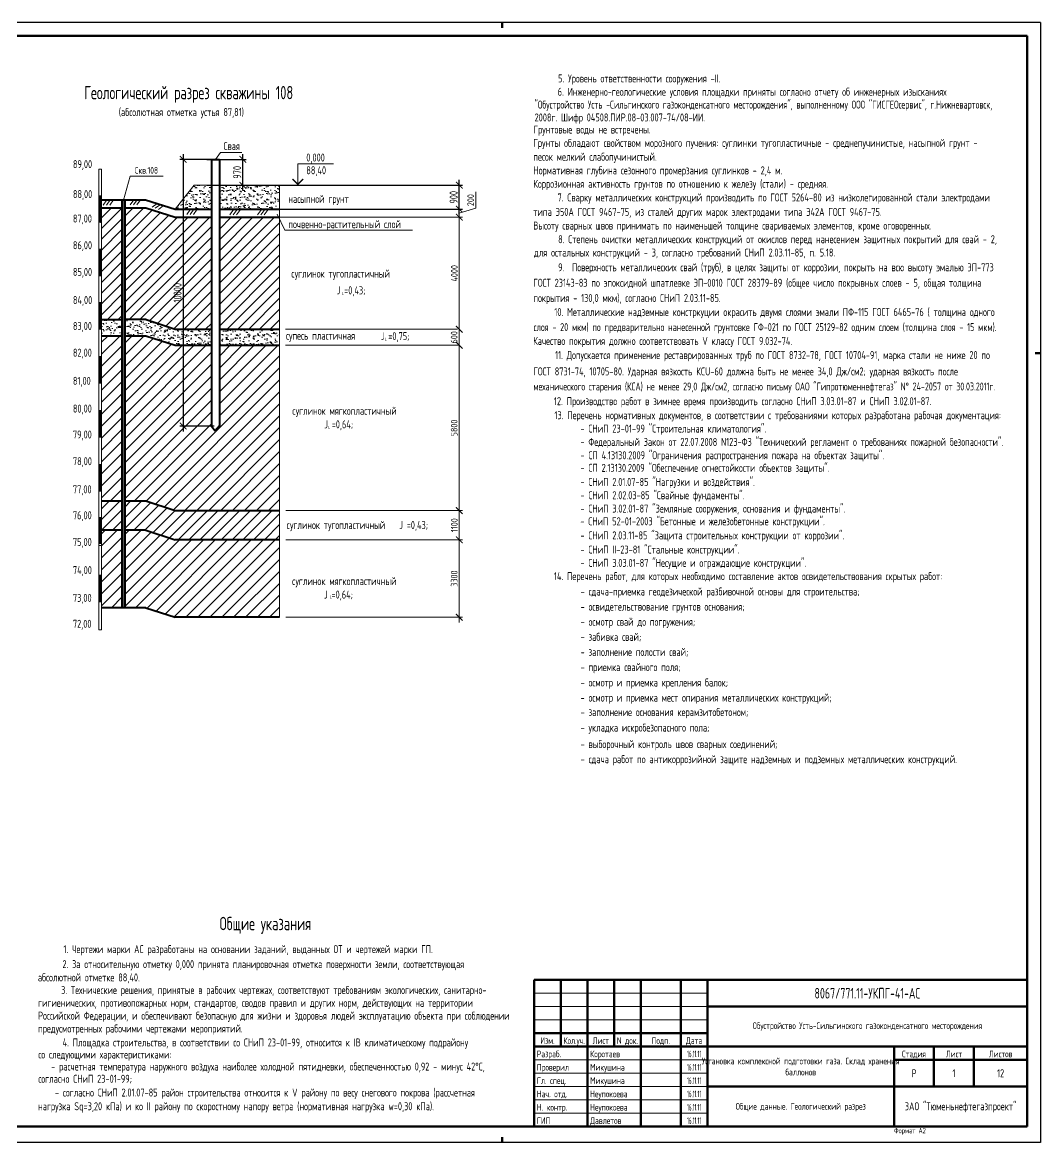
# Paper-space layout '1' of a CAD drawing. Header units: millimetres. Extents: x 0 to 594, y 0 to 420.
# Drawn here: x 212 to 594, y 0 to 420 of the extents above; entities that cross this region are included whole.
import ezdxf
from ezdxf.enums import TextEntityAlignment as Align

# ---------------------------------------------------------------- set-up
doc = ezdxf.new("R2010")
doc.units = ezdxf.units.MM
doc.layers.add('SET', color=7, linetype='Continuous')
doc.layers.add('ОБЩИЕ ДАННЫЕ', color=7, linetype='Continuous')
for name, color, linetype, lineweight in [('АС Номера свай', 22, 'Continuous', 20), ('АС-Осн. надпись-А', 7, 'Continuous', 50), ('АС_Оформление', 7, 'Continuous', 20), ('АС_Сваи', 7, 'Continuous', 20), ('По умолчанию', 7, 'Continuous', 0)]:
    doc.layers.add(name, color=color, linetype=linetype, lineweight=lineweight)
doc.styles.add('GOST 2.304', font='CS_Gost2304.shx')
doc.styles.add('Header', font='simplex.shx', dxfattribs={"width": 0.65})
doc.styles.add('Header Title', font='simplex.shx', dxfattribs={"width": 0.65, "height": 3})
doc.styles.get("Standard").update_dxf_attribs({"font": 'txt.shx'})
doc.dimstyles.new('SPDS', dxfattribs={"dimscale": 100, "dimtxt": 3, "dimasz": 2.5, "dimexe": 1.25, "dimexo": 0.625, "dimtad": 1, "dimdec": 0, "dimrnd": 0.001, "dimtxsty": 'Header Title', "dimblk": 'ARCHTICK', "dimcen": 2.5, "dimdle": 2, "dimadec": 0, "dimazin": 2, "dimtfac": 0.75, "dimtdec": 0, "dimtmove": 1, "dimatfit": 3, "dimfxl": 1, "dimtolj": 1, "dimarcsym": 0})

# ---------------------------------------------------------------- blocks, each defined once
blk = doc.blocks.new('_ArchTick')
at = {"color": 0, "linetype": 'ByBlock', "const_width": 0.15}
blk.add_lwpolyline([(-0.5, -0.5), (0.5, 0.5)], dxfattribs=at)
blk = doc.blocks.new('*D144')
at = {"layer": 'Defpoints', "color": 0, "ltscale": 100, "transparency": 16777216}
for p in [(281.41, 358.94), (375.91, 358.94), (289.96, 349.94)]:
    blk.add_point(p, dxfattribs=at)
at = {"layer": 'АС_Сваи', "color": 0, "lineweight": -2, "ltscale": 100, "transparency": 16777216}
for p, q in [((282.04, 358.94), (377.16, 358.94)), ((375.91, 347.94), (375.91, 360.94)), ((290.58, 349.94), (377.16, 349.94))]:
    blk.add_line(p, q, dxfattribs=at)
at = {"layer": 'АС_Сваи', "color": 0, "lineweight": -2, "ltscale": 100, "transparency": 16777216, "xscale": 2.5, "yscale": 2.5, "zscale": 2.5}
for p, rotation in [((375.91, 358.94), 90), ((375.91, 349.94), 270)]:
    blk.add_blockref('_ArchTick', p, dxfattribs=dict(at, rotation=rotation))
at = {"layer": 'АС_Сваи', "color": 0, "ltscale": 100, "transparency": 16777216, "insert": (373.78, 354.44), "char_height": 3, "attachment_point": 5, "rotation": 90, "style": 'Header Title'}
blk.add_mtext('\\A1;900', dxfattribs=at)
blk = doc.blocks.new('*D145')
at = {"layer": 'Defpoints', "color": 0, "ltscale": 100, "transparency": 16777216}
for p in [(280.55, 368.64), (294.7, 368.64), (280.55, 358.94)]:
    blk.add_point(p, dxfattribs=at)
at = {"layer": 'АС_Сваи', "color": 0, "lineweight": -2, "ltscale": 100, "transparency": 16777216}
for p, q in [((294.7, 356.94), (294.7, 370.64)), ((281.17, 368.64), (295.95, 368.64)), ((281.17, 358.94), (295.95, 358.94))]:
    blk.add_line(p, q, dxfattribs=at)
at = {"layer": 'АС_Сваи', "color": 0, "lineweight": -2, "ltscale": 100, "transparency": 16777216, "xscale": 2.5, "yscale": 2.5, "zscale": 2.5}
for p, rotation in [((294.7, 368.64), 90), ((294.7, 358.94), 270)]:
    blk.add_blockref('_ArchTick', p, dxfattribs=dict(at, rotation=rotation))
at = {"layer": 'АС_Сваи', "color": 0, "ltscale": 100, "transparency": 16777216, "insert": (292.58, 363.79), "char_height": 3, "attachment_point": 5, "rotation": 90, "style": 'Header Title'}
blk.add_mtext('\\A1;970', dxfattribs=at)
blk = doc.blocks.new('*D146')
at = {"layer": 'Defpoints', "color": 0, "ltscale": 100, "transparency": 16777216}
for p in [(284.5, 368.64), (272.32, 268.64), (284.5, 268.64)]:
    blk.add_point(p, dxfattribs=at)
at = {"layer": 'АС_Сваи', "color": 0, "lineweight": -2, "ltscale": 100, "transparency": 16777216}
for p, q in [((272.32, 370.64), (272.32, 266.64)), ((283.88, 368.64), (271.07, 368.64)), ((283.88, 268.64), (271.07, 268.64))]:
    blk.add_line(p, q, dxfattribs=at)
at = {"layer": 'АС_Сваи', "color": 0, "lineweight": -2, "ltscale": 100, "transparency": 16777216, "xscale": 2.5, "yscale": 2.5, "zscale": 2.5}
for p, rotation in [((272.32, 368.64), 90), ((272.32, 268.64), 270)]:
    blk.add_blockref('_ArchTick', p, dxfattribs=dict(at, rotation=rotation))
at = {"layer": 'АС_Сваи', "color": 0, "ltscale": 100, "transparency": 16777216, "insert": (270.2, 318.64), "char_height": 3, "attachment_point": 5, "rotation": 90, "style": 'Header Title'}
blk.add_mtext('\\A1;10000', dxfattribs=at)
blk = doc.blocks.new('A2H')
at = {"color": 7, "lineweight": -3}
for p, q in [((594, 420), (0, 420)), ((594, 420), (594, 0)), ((594, 0), (0, 0))]:
    blk.add_line(p, q, dxfattribs=at)
at = {"ltscale": 100}
for p, q in [((392, 420), (392, 418)), ((594, 296), (592, 296)), ((392, 0), (392, 2))]:
    blk.add_line(p, q, dxfattribs=at)
at = {"color": 0, "lineweight": -2}
for p, q in [((589, 415), (20, 415)), ((589, 415), (589, 6)), ((589, 6), (20, 6))]:
    blk.add_line(p, q, dxfattribs=at)
at = {"color": 7, "lineweight": 18, "style": 'Header', "width": 0.7}
blk.add_text('Формат А2', height=2, dxfattribs=at).set_placement((539, 3.5))
blk = doc.blocks.new('Header_F3_TNGP_59')
at = {"color": 0, "linetype": 'ByBlock', "lineweight": -2}
for p, q in [((0, 0), (0, 55)), ((0, 55), (185, 55)), ((10, 30), (10, 55)), ((20, 0), (20, 55)), ((30, 30), (30, 55)), ((40, 0), (40, 55)), ((55, 0), (55, 55)), ((65, 0), (65, 55)), ((185, 55), (185, 0)), ((185, 45), (65, 45)), ((65, 35), (0, 35)), ((185, 30), (0, 30)), ((135, 30), (135, 0)), ((150, 30), (150, 15)), ((165, 30), (165, 15)), ((185, 25), (135, 25)), ((185, 15), (65, 15)), ((185, 0), (0, 0))]:
    blk.add_line(p, q, dxfattribs=at)
at = {"color": 7, "linetype": 'ByBlock', "lineweight": 18}
for p, q in [((65, 50), (0, 50)), ((65, 45), (0, 45)), ((65, 40), (0, 40)), ((65, 25), (0, 25)), ((65, 20), (0, 20)), ((65, 15), (0, 15)), ((65, 10), (0, 10)), ((65, 5), (0, 5))]:
    blk.add_line(p, q, dxfattribs=at)
at = {"color": 0, "lineweight": -2, "ltscale": 100}
blk.add_blockref('A2H', (-404, -6), dxfattribs=at)
at = {"color": 7, "lineweight": 18, "style": 'Header'}
for s, height, width, p in [('Изм.', 2.5, 0.65, (5, 31)), ('Лист', 2.5, 0.65, (25, 31)), ('N док.', 2.5, 0.65, (35, 31)), ('Подп.', 2.5, 0.65, (47.5, 31)), ('Дата', 2.5, 0.65, (60, 31)), ('16.11.11', 2.5, 0.45, (60, 26)), ('Стадия', 2.5, 0.65, (142.5, 26)), ('Лист', 2.5, 0.65, (157.5, 26)), ('Листов', 2.5, 0.65, (175, 26)), ('16.11.11', 2.5, 0.45, (60, 21)), ('Р', 3, 0.65, (142.5, 18.5)), ('1', 3, 0.65, (157.5, 18.5)), ('12', 3, 0.65, (175, 18.5)), ('16.11.11', 2.5, 0.45, (60, 16)), ('16.11.11', 2.5, 0.45, (60, 11)), ('16.11.11', 2.5, 0.45, (60, 6)), ('16.11.11', 2.5, 0.45, (60, 1))]:
    blk.add_text(s, height=height, dxfattribs=dict(at, width=width)).set_placement(p, align=Align.CENTER)
at = {"color": 7, "lineweight": 18, "style": 'Header', "width": 0.665347}
blk.add_text('Кол.уч.', height=2.5, dxfattribs=at).set_placement((11, 31), (19, 31), align=Align.FIT)
at = {"color": 7, "lineweight": 18, "style": 'Header', "width": 0.65}
for s, p in [('Разраб.', (1, 26)), ('Коротаев', (21, 26)), ('Проверил', (1, 21)), ('Микушина', (21, 21)), ('Гл. спец.', (1, 16)), ('Микушина', (21, 16)), ('Нач. отд.', (1, 11)), ('Неупокоева', (21, 11)), ('Н. контр.', (1, 6)), ('Неупокоева', (21, 6)), ('ГИП', (1, 1)), ('Давлетов', (21, 1))]:
    blk.add_text(s, height=2.5, dxfattribs=at).set_placement(p)
blk.add_text('ЗАО "Тюменьнефтегазпроект"', height=3, dxfattribs=at).set_placement((160, 7.5), align=Align.MIDDLE)
at = {"color": 7, "lineweight": 18, "attachment_point": 5}
for s, insert, char_height, width, style in [('8067/771.11-УКПГ-41-АС', (125, 50), 4, 120, 'Header'), ('Обустройство Усть-Сильгинского газоконденсатного месторождения', (125, 37.5), 2.5, 119, 'Header Title'), ('Установка комплексной подготовки газа. Склад хранения баллонов', (100, 22.5), 2.5, 69, 'Header')]:
    blk.add_mtext(s, dxfattribs=dict(at, insert=insert, char_height=char_height, width=width, style=style))
at = {"color": 7, "lineweight": 18, "insert": (100, 7.25), "char_height": 2.5, "width": 69, "attachment_point": 5, "line_spacing_factor": 0.8, "style": 'Header'}
blk.add_mtext('Общие данные. Геологический разрез', dxfattribs=at)

psp = doc.layouts.new('1')

# ---------------------------------------------------------------- hatches: boundary and pattern name
at = {"layer": 'АС_Сваи', "ltscale": 100}
h = psp.add_hatch(dxfattribs=at)
h.set_pattern_fill('AR-SAND', color=256, scale=0.05)
h.paths.add_polyline_path([(282.91, 358.94), (276.49, 358.94), (269.3, 349.94), (282.91, 349.94)])
h.paths.add_polyline_path([(308.47, 358.94), (285.92, 358.94), (285.92, 349.94), (308.47, 349.94)])
h = psp.add_hatch(dxfattribs=at)
h.set_pattern_fill('ANSI31', color=256, scale=0.9)
h.paths.add_polyline_path([(249.47, 240.57), (241.71, 240.57), (241.71, 229.57), (249.47, 229.57)])
h.paths.add_polyline_path([(308.47, 236.99), (269.3, 236.99), (258.33, 240.57), (250.39, 240.57), (250.39, 229.57), (258.33, 229.57), (269.3, 225.99), (308.47, 225.99)])
h.paths.add_polyline_path([(249.47, 350.52), (241.71, 350.52), (241.71, 308.57), (249.44, 308.59), (249.47, 308.62)])
h.paths.add_polyline_path([(282.91, 346.94), (269.3, 346.94), (258.33, 350.52), (250.96, 350.52), (250.39, 349.95), (250.39, 308.57), (258.4, 308.57), (269.3, 304.99), (282.91, 304.99)])
h.paths.add_polyline_path([(308.47, 323.36), (308.47, 346.21), (308.12, 346.94), (306.06, 346.94), (285.92, 346.94), (285.92, 304.99), (308.47, 304.99)])
h = psp.add_hatch(dxfattribs=at)
h.set_pattern_fill('AR-SAND', color=256, scale=0.05)
h.paths.add_polyline_path([(249.42, 308.57), (241.71, 308.57), (241.71, 302.52), (249.42, 302.54)])
h.paths.add_polyline_path([(258.4, 308.57), (250.39, 308.57), (250.39, 302.52), (258.33, 302.52), (269.3, 298.94), (282.91, 298.94), (282.91, 304.99), (269.3, 304.99)])
h = psp.add_hatch(dxfattribs=at)
h.set_pattern_fill('ANSI31', color=256)
h.paths.add_polyline_path([(308.47, 298.94), (285.92, 298.94), (285.92, 268.72), (284.36, 266.9), (282.91, 268.65), (282.91, 298.94), (269.3, 298.94), (258.33, 302.52), (250.39, 302.52), (250.39, 240.57), (258.33, 240.57), (269.3, 236.99), (308.47, 236.99)])
h.paths.add_polyline_path([(249.47, 302.52), (241.71, 302.52), (241.71, 240.57), (249.47, 240.57)])
h = psp.add_hatch(dxfattribs=at)
h.set_pattern_fill('AR-SAND', color=256, scale=0.05)
h.paths.add_polyline_path([(308.47, 304.99), (285.92, 304.99), (285.92, 298.94), (308.47, 298.94)])
h = psp.add_hatch(dxfattribs=at)
h.set_pattern_fill('ANSI31', color=256)
h.paths.add_polyline_path([(308.47, 225.99), (269.3, 225.99), (258.33, 229.57), (250.39, 229.57), (250.39, 200.53), (258.33, 200.53), (269.3, 196.95), (308.47, 196.95)])
h.paths.add_polyline_path([(249.47, 229.57), (241.71, 229.57), (241.71, 200.53), (249.14, 200.53), (249.47, 200.86)])

# ---------------------------------------------------------------- linework, layer by layer
at = {"layer": 'АС Номера свай', "color": 0, "linetype": 'Continuous', "lineweight": 20, "ltscale": 100}
for p, q in [((308.47, 323.08), (308.47, 358.94)), ((308.47, 196.95), (308.47, 323.36))]:
    psp.add_line(p, q, dxfattribs=at)
at = {"layer": 'АС_Сваи', "linetype": 'Continuous', "ltscale": 100}
for p, q in [((315.3, 358.94), (315.3, 366.94)), ((315.3, 366.94), (328.72, 366.94)), ((296.1, 358.94), (316.8, 358.94))]:
    psp.add_line(p, q, dxfattribs=at)
at = {"layer": 'АС_Сваи', "color": 0}
for p, q in [((243.65, 353.46), (242.25, 351.49)), ((244.91, 353.46), (243.51, 351.49)), ((246.16, 353.46), (244.77, 351.49)), ((253.75, 353.52), (252.36, 351.55)), ((255.01, 353.52), (253.62, 351.55)), ((256.27, 353.52), (254.88, 351.55)), ((382.14, 350.31), (382.14, 356.43)), ((250.39, 349.95), (250.96, 350.52)), ((262.56, 352.12), (260.63, 350.67)), ((263.76, 351.73), (261.82, 350.29)), ((264.96, 351.34), (263.02, 349.9)), ((275.03, 349.94), (273.64, 347.97)), ((276.29, 349.94), (274.9, 347.97)), ((277.55, 349.94), (276.16, 347.97)), ((287.67, 349.94), (299.73, 349.94)), ((291.24, 349.87), (289.84, 347.9)), ((292.5, 349.87), (291.1, 347.9)), ((293.76, 349.87), (292.36, 347.9)), ((301.63, 349.87), (300.23, 347.9)), ((302.89, 349.87), (301.49, 347.9)), ((304.15, 349.87), (302.75, 347.9)), ((306.06, 349.94), (377.16, 349.94)), ((375.91, 351.94), (375.91, 344.94)), ((375.91, 348.44), (382.14, 350.31)), ((375.91, 348.94), (375.91, 302.94)), ((306.06, 346.94), (377.16, 346.94)), ((310.41, 342.14), (307.59, 348.06)), ((375.28, 346.94), (374.66, 346.94)), ((358.31, 342.14), (310.41, 342.14)), ((249.44, 317.57), (249.47, 317.6)), ((241.71, 307.16), (241.71, 307.16)), ((249.42, 308.57), (249.47, 308.62)), ((375.91, 306.94), (375.91, 296.94)), ((249.47, 302.52), (241.71, 302.52)), ((375.28, 304.94), (310.74, 304.94)), ((375.28, 304.94), (374.66, 304.94)), ((375.28, 304.94), (374.66, 304.94)), ((375.91, 298.94), (310.72, 298.94)), ((375.28, 298.94), (374.66, 298.94)), ((375.28, 298.94), (374.66, 298.94)), ((375.91, 300.94), (375.91, 234.94)), ((310.76, 236.99), (377.16, 236.99)), ((375.28, 236.94), (374.66, 236.94)), ((375.91, 238.99), (375.91, 223.99)), ((375.91, 227.99), (375.91, 194.95)), ((310.76, 225.99), (377.16, 225.99)), ((310.76, 225.99), (377.16, 225.99)), ((249.14, 200.53), (249.47, 200.86)), ((310.76, 196.95), (377.16, 196.95))]:
    psp.add_line(p, q, dxfattribs=at)
at = {"layer": 'АС_Сваи', "color": 0, "ltscale": 0.1}
for p, q in [((249.42, 308.59), (241.71, 308.57)), ((241.71, 308.57), (241.71, 302.52)), ((249.42, 302.54), (249.42, 308.59)), ((241.71, 302.52), (249.42, 302.54)), ((282.91, 304.99), (269.3, 304.99)), ((308.47, 304.99), (285.92, 304.99)), ((269.3, 298.94), (282.91, 298.94)), ((285.92, 298.94), (308.47, 298.94))]:
    psp.add_line(p, q, dxfattribs=at)
at = {"layer": 'АС_Сваи', "linetype": 'Continuous', "ltscale": 100}
psp.add_lwpolyline([(313.3, 361.29, 0.5, 0.5, 0), (315.3, 359.29, 0.5, 0.5, 0), (317.3, 361.29, 0.5, 0.5, 0)], format="xyseb", dxfattribs=at)
at = {"layer": 'АС_Сваи', "ltscale": 100}
for points in [[(282.91, 358.94), (276.49, 358.94), (269.3, 349.94)], [(285.92, 349.94), (308.47, 349.94), (308.47, 358.94), (285.92, 358.94)], [(269.3, 349.94), (282.91, 349.94)]]:
    psp.add_lwpolyline(points, dxfattribs=at)
at = {"layer": 'ОБЩИЕ ДАННЫЕ', "color": 0, "linetype": 'Continuous', "lineweight": 20, "ltscale": 100}
for p, q in [((284.42, 368.64), (286.35, 371.27)), ((286.35, 371.27), (294.3, 371.27))]:
    psp.add_line(p, q, dxfattribs=at)
at = {"layer": 'ОБЩИЕ ДАННЫЕ', "color": 0, "linetype": 'Continuous', "lineweight": 40, "ltscale": 0.125}
for p, q in [((282.92, 368.64), (282.91, 268.64)), ((282.91, 368.64), (285.92, 368.64)), ((285.92, 368.64), (285.92, 268.72)), ((240.71, 353.52), (258.21, 353.52)), ((240.71, 350.52), (249.47, 350.52)), ((250.39, 350.52), (258.33, 350.52)), ((269.3, 349.94), (282.91, 349.94)), ((285.92, 349.94), (308.47, 349.94)), ((269.3, 346.94), (282.91, 346.94)), ((285.92, 346.94), (308.47, 346.94)), ((241.71, 308.57), (249.47, 308.57)), ((258.4, 308.57), (250.39, 308.57)), ((250.39, 308.57), (250.39, 302.52)), ((258.4, 308.57), (269.3, 304.99)), ((241.71, 302.52), (249.47, 302.52)), ((250.39, 302.52), (258.33, 302.52)), ((250.39, 302.52), (258.33, 302.52)), ((258.33, 302.52), (269.3, 298.94)), ((269.3, 304.99), (282.91, 304.99)), ((285.92, 304.99), (308.47, 304.99)), ((269.3, 298.94), (282.91, 298.94)), ((285.92, 298.94), (308.47, 298.94)), ((241.71, 240.57), (249.47, 240.57)), ((250.39, 240.57), (258.33, 240.57)), ((258.33, 240.57), (269.3, 236.99)), ((269.3, 236.99), (308.47, 236.99)), ((249.47, 229.57), (241.71, 229.57)), ((258.33, 229.57), (250.39, 229.57)), ((258.33, 229.57), (269.3, 225.99)), ((308.47, 225.99), (269.3, 225.99)), ((258.33, 200.53), (241.71, 200.53)), ((258.33, 200.53), (269.3, 196.95)), ((308.47, 196.95), (269.3, 196.95))]:
    psp.add_line(p, q, dxfattribs=at)
at = {"layer": 'ОБЩИЕ ДАННЫЕ', "color": 7, "linetype": 'Continuous', "lineweight": 0}
for p, q in [((240.71, 364.93), (240.71, 192.3)), ((241.71, 364.93), (241.71, 192.3)), ((240.71, 192.3), (241.71, 192.3))]:
    psp.add_line(p, q, dxfattribs=at)
at = {"layer": 'ОБЩИЕ ДАННЫЕ', "color": 0, "linetype": 'Continuous', "lineweight": 0}
for p, q in [((241.71, 364.93), (240.71, 364.93)), ((241.71, 354.94), (240.71, 354.94)), ((241.29, 344.95), (241.71, 344.95)), ((241.21, 334.95), (240.71, 334.95)), ((241.21, 334.95), (241.71, 334.95)), ((240.71, 324.95), (241.71, 324.95)), ((240.71, 314.95), (241.71, 314.95)), ((240.71, 304.93), (241.71, 304.93)), ((240.71, 294.72), (241.71, 294.72)), ((240.71, 284.71), (241.71, 284.71)), ((240.71, 274.5), (241.71, 274.5)), ((240.71, 264.49), (241.71, 264.49)), ((240.71, 254.27), (241.71, 254.27)), ((240.71, 244.26), (241.71, 244.26)), ((240.71, 233.85), (241.71, 233.85)), ((240.71, 223.86), (241.71, 223.86)), ((240.71, 212.81), (241.71, 212.81)), ((240.71, 202.8), (241.71, 202.8))]:
    psp.add_line(p, q, dxfattribs=at)
at = {"layer": 'ОБЩИЕ ДАННЫЕ', "color": 0, "linetype": 'Continuous', "lineweight": 70}
for p, q in [((241.26, 354.95), (241.29, 344.95)), ((241.21, 334.95), (241.21, 324.95)), ((241.21, 314.95), (241.21, 304.95)), ((241.21, 294.72), (241.21, 284.72)), ((241.21, 274.5), (241.21, 264.5)), ((241.21, 254.27), (241.21, 244.27)), ((241.21, 234.49), (241.21, 224.49)), ((241.21, 212.81), (241.21, 202.81))]:
    psp.add_line(p, q, dxfattribs=at)
at = {"layer": 'ОБЩИЕ ДАННЫЕ', "color": 0, "linetype": 'Continuous', "lineweight": 53}
for p, q in [((249.47, 200.53), (249.47, 353.52)), ((250.39, 200.53), (250.39, 353.52))]:
    psp.add_line(p, q, dxfattribs=at)
at = {"layer": 'ОБЩИЕ ДАННЫЕ', "color": 0, "linetype": 'Continuous', "lineweight": 40}
for p in [(282.92, 268.64), (285.94, 268.73)]:
    psp.add_line(p, (284.36, 266.9), dxfattribs=at)
at = {"layer": 'ОБЩИЕ ДАННЫЕ', "color": 0, "linetype": 'Continuous', "lineweight": 40, "ltscale": 0.125}
for points in [[(258.21, 353.52), (269.3, 349.94)], [(258.33, 350.52), (269.3, 346.94)]]:
    psp.add_lwpolyline(points, dxfattribs=at)
at = {"layer": 'По умолчанию', "color": 0, "linetype": 'Continuous', "lineweight": 20}
psp.add_lwpolyline([(249.91, 353.38), (252.43, 362.3)], dxfattribs=at)
at = {"layer": 'По умолчанию', "color": 0, "linetype": 'Continuous', "lineweight": 20, "extrusion": (0, 1, 0), "elevation": 362.3}
psp.add_lwpolyline([(-252.43, 0), (-264.8, 0)], dxfattribs=at)

# ---------------------------------------------------------------- block references
at = {"layer": 'АС-Осн. надпись-А', "ltscale": 100}
psp.add_blockref('Header_F3_TNGP_59', (404, 6), dxfattribs=at)
at = {"layer": 'АС_Сваи', "color": 0, "xscale": 2.5, "yscale": 2.5, "zscale": 2.5}
for p, rotation in [((375.91, 349.94), 90), ((375.91, 346.94), 270), ((375.91, 346.94), 90), ((375.91, 304.94), 270), ((375.91, 304.94), 90), ((375.91, 298.94), 270), ((375.91, 298.94), 90), ((375.91, 236.99), 90), ((375.91, 236.94), 270), ((375.91, 225.99), 270), ((375.91, 225.99), 90), ((375.91, 196.95), 270)]:
    psp.add_blockref('_ArchTick', p, dxfattribs=dict(at, rotation=rotation))

# ---------------------------------------------------------------- texts
at = {"layer": 'SET', "lineweight": 20, "style": 'Header Title', "width": 0.65}
psp.add_text('Общие указания', height=5, dxfattribs=at).set_placement((285.98, 79.63))
at = {"layer": 'АС_Оформление', "lineweight": 20, "style": 'Header Title'}
for s, width, p in [('5. Уровень ответственности сооружения -II.', 0.6, (412.97, 397.49)), ('6. Инженерно-геологические условия площадки приняты согласно отчету об инженерных изысканиях', 0.65, (412.82, 392.49)), ('"Обустройство Усть -Сильгинского газоконденсатного месторождения", выполненному ООО "ГИСГЕОсервис", г.Нижневартовск,', 0.58, (404.15, 387.68)), ('2008г. Шифр 04508.ПИР.08-03.007-74/08-ИИ.', 0.65, (404.15, 382.86)), ('Грунтовые воды не встречены. ', 0.65, (403.76, 378.34)), ('Грунты обладают свойством морозного пучения: суглинки тугопластичные - среднепучинистые, насыпной грунт -', 0.63, (403.66, 373.32)), ('песок мелкий слабопучинистый.', 0.65, (403.68, 368.12)), ('Нормативная глубина сезонного промерзания суглинков - 2,4 м.', 0.65, (403.68, 363.03)), ('Коррозионная активность грунтов по отношению к железу (стали) - средняя.', 0.65, (403.68, 358)), ('насыпной грунт', 0.65, (311.77, 352.32)), ('7. Сварку металлических конструкций производить по ГОСТ 5264-80 из низколегированной стали электродами', 0.6, (412.77, 352.87)), ('типа Э50А ГОСТ 9467-75, из сталей других марок электродами типа Э42А ГОСТ 9467-75.', 0.65, (403.66, 347.44)), ('почвенно-растительный слой', 0.65, (311.77, 342.85)), ('Высоту сварных швов принимать по наименьшей толщине свариваемых элементов, кроме оговоренных.', 0.65, (403.66, 342.33)), ('8. Степень очистки металлических конструкций от окислов перед нанесением защитных покрытий для свай - 2, ', 0.6, (412.99, 337.21)), ('для остальных конструкций - 3, согласно требований СНиП 2.03.11-85, п. 5.18.', 0.65, (403.91, 332.21)), ('9.  Поверхность металлических свай (труб), в целях защиты от коррозии, покрыть на всю высоту эмалью ЭП-773', 0.6, (412.99, 326.68)), ('cуглинок тугопластичный', 0.65, (312.82, 324.31)), ('ГОСТ 23143-83 по эпоксидной шпатлевке ЭП-0010 ГОСТ 28379-89 (общее число покрывных слоев - 5, общая толщина', 0.6, (403.71, 320.88)), ('J =0,43;', 0.65, (329.9, 318.04)), ('покрытия - 130,0 мкм), согласно СНиП 2.03.11-85.', 0.6, (403.71, 315.18)), ('10. Металлические надземные констркуции окрасить двумя слоями эмали ПФ-115 ГОСТ 6465-76 ( толщина одного ', 0.6, (411.56, 309.92)), ('слоя - 20 мкм) по предварительно нанесенной грунтовке ГФ-021 по ГОСТ 25129-82 одним слоем (толщина слоя - 15 мкм).', 0.59, (403.76, 304.25)), ('супесь пластичная', 0.65, (310.88, 301.05)), ('J =0,75;', 0.65, (346.46, 300.86)), ('Качество покрытия должно соответствовать V классу ГОСТ 9.032-74.  ', 0.6, (403.62, 299.06)), ('11. Допускается применение реставрированных труб по ГОСТ 8732-78, ГОСТ 10704-91, марка стали не ниже 20 по', 0.6, (411.84, 293.77)), ('ГОСТ 8731-74, 10705-80. Ударная вязкость КCU-60 должна быть не менее 34,0 Дж/см2; ударная вязкость после', 0.65, (403.71, 287.65)), ('механического старения (КСА) не менее 29,0 Дж/см2, согласно письму ОАО "Гипротюменнефтегаз" N%%D 24-2057 от 30.03.2011г.', 0.58, (403.71, 281.99)), ('12. Производство работ в зимнее время производить согласно СНиП 3.03.01-87 и СНиП 3.02.01-87.', 0.65, (411.41, 276.48)), ('cуглинок мягкопластичный', 0.65, (313.19, 272.87)), ('13. Перечень нормативных документов, в соответствии с требованиями которых разработана рабочая документация:', 0.6, (411.62, 271.21)), ('J =0,64;', 0.65, (325.23, 267.8)), ('- СНиП 23-01-99 "Строительная климатология".', 0.65, (421.37, 266.21)), ('- Федеральный Закон от 22.07.2008 N123-Ф3 "Технический регламент о требованиях пожарной безопасности".', 0.6, (421.37, 261.21)), ('- СП 4.13130.2009 "Ограничения распространения пожара на объектах защиты".', 0.65, (421.37, 256.21)), ('- СП 2.13130.2009 "Обеспечение огнестойкости объектов защиты".', 0.65, (421.37, 251.49)), ('- СНиП 2.01.07-85 "Нагрузки и воздействия".', 0.65, (421.37, 246.21)), ('- СНиП 2.02.03-85 "Свайные фундаменты".', 0.65, (421.37, 241.21)), ('- СНиП 3.02.01-87 "Земляные сооружения, основания и фундаменты".', 0.65, (421.37, 236.21)), ('cуглинок тугопластичный', 0.65, (311.04, 230.06)), ('J =0,43;', 0.65, (353.38, 230.05)), ('- СНиП 52-01-2003 "Бетонные и железобетонные конструкции".', 0.65, (421.32, 231.45)), ('- СНиП 2.03.11-85 "Защита строительных конструкции от коррозии".', 0.65, (421.37, 226.18)), ('- СНиП II-23-81 "Стальные конструкции".', 0.65, (421.37, 220.86)), ('- СНиП 3.03.01-87 "Несущие и ограждающие конструкции".', 0.65, (421.37, 215.86)), ('cуглинок мягкопластичный', 0.65, (313.1, 209.03)), ('14. Перечень работ, для которых необходимо составление актов освидетельствования скрытых работ:', 0.65, (411.41, 210.88)), ('J =0,64;', 0.65, (325.15, 203.96)), ('- сдача-приемка геодезической разбивочной основы для строительства;', 0.65, (421.42, 205.12)), ('- освидетельствование грунтов основания;', 0.65, (421.42, 199.45)), ('- осмотр свай до погружения;', 0.65, (421.42, 193.78)), ('- забивка свай;', 0.65, (421.42, 188.12)), ('- заполнение полости свай;', 0.65, (421.42, 182.45)), ('- приемка свайного поля;', 0.65, (421.42, 176.78)), ('- осмотр и приемка крепления балок;', 0.65, (421.42, 171)), ('- осмотр и приемка мест опирания металлических конструкций;', 0.65, (421.42, 165.33)), ('- заполнение основания керамзитобетоном;', 0.65, (421.42, 159.92)), ('- укладка искробезопасного пола;', 0.65, (421.42, 154.1)), ('- выборочный контроль швов сварных соединений;', 0.65, (421.42, 147.91)), ('- сдача работ по антикоррозийной защите надземных и подземных металлических конструкций.', 0.65, (421.42, 142.25)), ('1. Чертежи марки АС разработаны на основании заданий, выданных ОТ и чертежей марки ГП.', 0.65, (227.39, 71.03)), ('2. За относительную отметку 0,000 принята планировочная отметка поверхности земли, соответствующая  ', 0.62, (227.01, 65.42)), ('абсолютной отметке 88,40.', 0.65, (217.78, 60.43)), ('   3. Технические решения, принятые в рабочих чертежах, соответствуют требованиям экологических, санитарно-', 0.6, (222.21, 55.72)), ('гигиенических, противопожарных норм, стандартов, сводов правил и других норм, действующих на территории ', 0.65, (217.87, 50.9)), ('Российской Федерации, и обеспечивают безопасную для жизни и здоровья людей эксплуатацию объекта при соблюдении ', 0.6, (217.87, 46.09)), ('предусмотренных рабочими чертежами мероприятий.', 0.65, (217.87, 41.27)), ('4. Площадка строительства, в соответствии со СНиП 23-01-99, относится к IВ климатическому подрайону', 0.6, (227.07, 36.05)), ('со следующими характеристиками:', 0.65, (217.97, 31.53)), ('- расчетная температура наружного воздуха наиболее холодной пятидневки, обеспеченностью 0,92 - минус 42°С,', 0.6, (222.79, 27.02)), ('согласно СНиП 23-01-99;', 0.65, (217.96, 22.43)), (' - согласно СНиП 2.01.07-85 район строительства относится к V району по весу снегового покрова (рассчетная  ', 0.6, (222.79, 17.27)), ('нагрузка Sq=3,20 кПа) и ко II району по скоростному напору ветра (нормативная нагрузка w=0,30 кПа).', 0.65, (217.87, 12.12))]:
    psp.add_text(s, height=3, dxfattribs=dict(at, width=width)).set_placement(p)
at = {"layer": 'АС_Оформление', "linetype": 'Continuous', "lineweight": 20, "style": 'Header Title', "width": 0.65}
psp.add_text('(абсолютная отметка устья 87,81)', height=3, dxfattribs=at).set_placement((248.14, 384.89))
at = {"layer": 'АС_Сваи', "color": 7, "linetype": 'Continuous', "lineweight": 20, "style": 'Header Title', "width": 0.65}
psp.add_text('Геологический разрез скважины 108', height=5, dxfattribs=at).set_placement((235.19, 391.19))
at = {"layer": 'АС_Сваи', "ltscale": 100, "style": 'Header Title', "width": 0.65}
for s, p in [('0,000', (318.5, 367.83)), ('88,40', (318.5, 363.06))]:
    psp.add_text(s, height=3, dxfattribs=at).set_placement(p)
at = {"layer": 'АС_Сваи', "color": 0, "char_height": 2.5, "attachment_point": 5, "rotation": 90, "style": 'GOST 2.304'}
for s, insert in [('\\A1;200', (380.16, 353.37)), ('\\A1;4000', (374.03, 325.94)), ('\\A1;600', (373.96, 301.94)), ('\\A1;5800', (373.98, 267.94)), ('\\A1;1100', (374.03, 231.49)), ('\\A1;3300', (373.98, 211.47))]:
    psp.add_mtext(s, dxfattribs=dict(at, insert=insert))
at = {"layer": 'ОБЩИЕ ДАННЫЕ', "color": 0, "linetype": 'Continuous', "lineweight": 20, "ltscale": 100, "width": 0.6}
for s, height, p in [('Свая', 3, (287.45, 372.15)), ('89,00', 3, (230.94, 365.36)), ('88,00', 3, (230.94, 354.12)), ('87,00', 3, (230.94, 344.95)), ('86,00', 3, (230.94, 334.95)), ('85,00', 3, (230.94, 324.95)), ('84,00', 3, (230.94, 314.39)), ('L', 1.2, (331.92, 317.75)), ('83,00', 3, (230.94, 304.67)), ('L', 1.2, (348.07, 300.54)), ('82,00', 3, (230.94, 294.67)), ('81,00', 3, (230.94, 284.11)), ('80,00', 3, (230.94, 273.7)), ('79,00', 3, (230.94, 263.98)), ('L', 1.2, (326.83, 267.51)), ('78,00', 3, (230.94, 253.98)), ('77,00', 3, (230.94, 243.42)), ('76,00', 3, (230.94, 233.7)), ('L', 1.2, (355.39, 229.75)), ('75,00', 3, (230.94, 223.7)), ('74,00', 3, (230.94, 213.14)), ('73,00', 3, (230.94, 202.74)), ('L', 1.2, (327.45, 203.98))]:
    psp.add_text(s, height=height, dxfattribs=at).set_placement(p)
at = {"layer": 'ОБЩИЕ ДАННЫЕ', "color": 7, "linetype": 'Continuous', "lineweight": 20, "ltscale": 100, "width": 0.6}
psp.add_text('72,00', height=3, dxfattribs=at).set_placement((230.94, 193.01))
at = {"layer": 'По умолчанию', "linetype": 'Continuous', "lineweight": 20, "insert": (254.17, 365.8), "char_height": 2.5, "width": 10.1369, "attachment_point": 1, "style": 'Header Title'}
psp.add_mtext('\\Fsimplex.shx;\\W0.6500000000;\\T1.0000000000;\\o\\lСкв.108', dxfattribs=at)

# ---------------------------------------------------------------- dimensions: what is measured, and where the dimension line sits
at = {"layer": 'АС_Сваи', "ltscale": 100}
for base, p1, p2, text, picture, middle in [((272.32, 268.64), (284.5, 368.64), (284.5, 268.64), '10000', '*D146', (270.2, 318.64)), ((294.7, 368.64), (280.55, 358.94), (280.55, 368.64), '970', '*D145', (292.58, 363.79)), ((375.91, 358.94), (289.96, 349.94), (281.41, 358.94), '900', '*D144', (373.78, 354.44))]:
    dim = psp.add_linear_dim(base=base, p1=p1, p2=p2, angle=90, text=text, dimstyle='SPDS', override={"dimscale": 0, "dimtix": 0, "dimtofl": 1, "dimtmove": 1, "dimatfit": 3}, dxfattribs=at)
    dim.commit()
    dim.dimension.update_dxf_attribs({"geometry": picture, "text_midpoint": middle})

doc.saveas('drawing.dxf')
